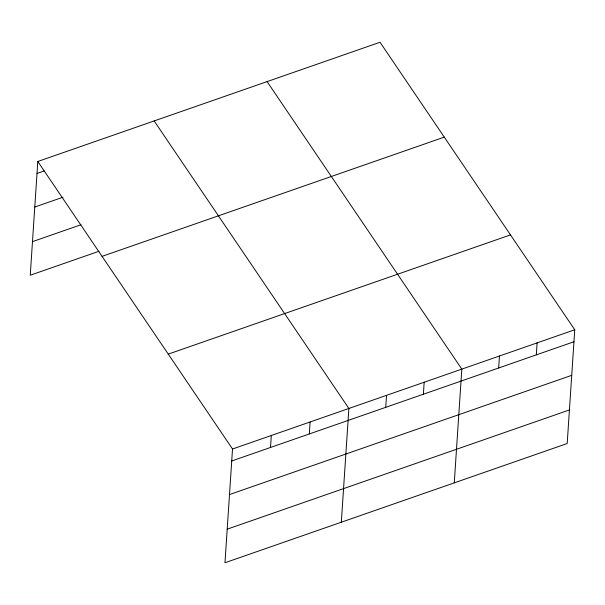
<?xml version="1.0" encoding="UTF-8"?>
<svg xmlns="http://www.w3.org/2000/svg" width="605" height="605" viewBox="0 0 605 605"><rect width="100%" height="100%" fill="white"/><g stroke="black" fill="none" stroke-linecap="round" stroke-linejoin="round"><path stroke-width="0.91" d="M37.805 161.482L232.524 449.008L224.977 562.748L567.195 443.518L574.75 329.778L380.023 42.252L37.805 161.482L30.25 275.222L99.008 251.264M270.518 447.466L271.312 435.494M309.306 433.959L310.1 421.98M341.326 522.206L348.881 408.466L154.162 120.947M385.733 407.331L386.527 395.352M423.379 394.218L424.173 382.239M454.264 482.866L461.819 369.126L267.092 81.599M498.664 367.984L499.458 356.012M536.31 354.87L537.104 342.891M37.011 173.453L44.059 170.996M34.78 207.039L62.988 197.207M32.481 241.637L80.964 224.75M102.064 256.361L444.282 137.138M168.266 354.122L510.491 234.899M232.524 449.008L574.75 329.778M231.73 460.98L573.956 341.757M229.499 494.565L571.725 375.334M227.2 529.163L569.426 409.94"/></g></svg>
